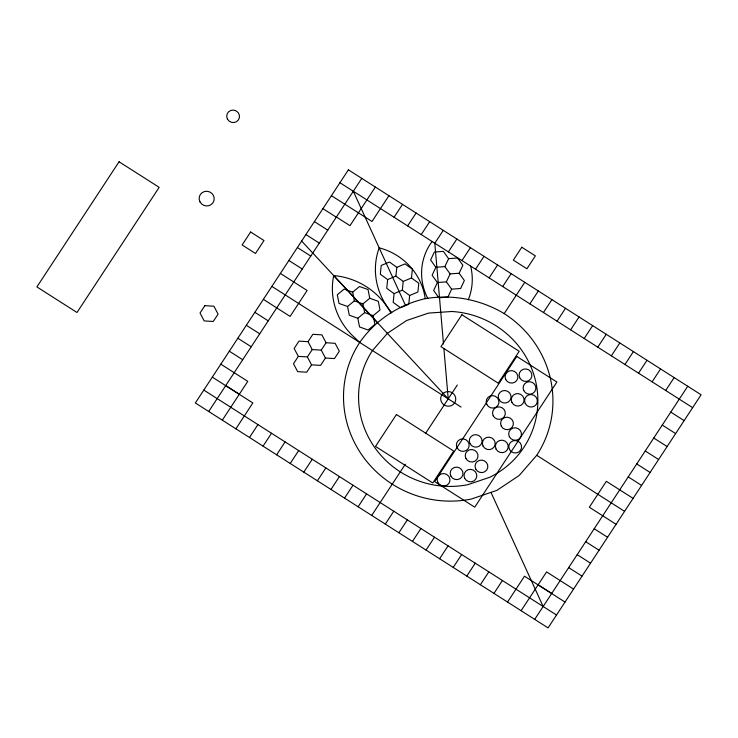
<?xml version="1.0" encoding="UTF-8"?>
<svg xmlns="http://www.w3.org/2000/svg" width="738" height="738" viewBox="0 0 738 738"><rect width="100%" height="100%" fill="white"/><g stroke="black" fill="none" stroke-linecap="round" stroke-linejoin="round"><path stroke-width="1.11" d="M387.653 279.554L386.74 288.318L394.074 293.623L402.33 290.182L409.664 295.486L417.902 292.027L418.806 283.263L411.472 277.949L403.225 281.409L395.891 276.104L387.653 279.554L380.319 274.25L381.223 265.486L389.47 262.027L396.804 267.341L405.051 263.881L412.385 269.195L411.472 277.958M394.092 293.632L393.179 302.396L400.513 307.709L408.76 304.25L409.664 295.486M395.9 276.104L396.804 267.341M402.321 290.172L403.225 281.409M435.863 267.285L430.614 259.997L434.359 252.036L443.353 251.363L448.612 258.66L457.606 257.986L462.864 265.283L459.119 273.235L450.115 273.899L444.866 266.612L435.863 267.285L432.117 275.237L437.376 282.525L446.379 281.87L451.638 289.158L460.623 288.484L464.368 280.523L459.119 273.235M437.385 282.543L433.64 290.495L438.889 297.792L447.892 297.119L451.638 289.158M444.866 266.621L448.612 258.66M446.37 281.861L450.115 273.899M208.725 411.49L361.768 178.384M222.313 420.162L247.774 381.352L220.828 364.166M375.347 187.037L349.978 225.69L336.399 217.027M235.892 428.815L252.848 402.966L212.313 377.118M388.935 195.699L372.017 221.465L331.427 195.69M249.472 437.477L257.931 424.599M394.055 217.249L402.514 204.361M263.06 446.139L271.51 433.261M407.634 225.902L416.094 213.024M276.639 454.802L285.089 441.914M421.214 234.564L429.682 221.695M290.219 463.464L298.687 450.586M443.261 230.348L434.802 243.236L443.492 343.991M303.807 472.126L312.266 459.248M448.39 251.898L456.84 239.011M317.386 480.789L325.845 467.91M461.97 260.551L470.42 247.673M330.965 489.451L339.425 476.564M475.549 269.213L484.008 256.335M344.545 498.113L353.004 485.226M489.128 277.875L497.587 264.997M358.133 506.775L366.583 493.888M502.707 286.538L511.166 273.65M371.712 515.428L405.319 464.23M425.392 433.649L457.329 385.005M624.579 511.342L536.72 455.309A105.11 101.853 20.5 0 0 504.202 313.604L524.755 282.322M385.301 524.1L393.76 511.222M529.884 303.862L538.334 290.984M398.88 532.762L407.339 519.875M543.463 312.525L551.913 299.646M412.459 541.424L420.918 528.537M557.042 321.187L565.492 308.299M426.038 550.087L434.498 537.199M570.622 329.849L579.081 316.962M439.627 558.74L448.077 545.862M584.201 338.511L592.66 325.624M453.206 567.402L461.674 554.533M597.78 347.164L606.249 334.296M466.794 576.074L475.254 563.186M611.368 355.836L619.828 342.958M480.373 584.736L488.833 571.849M624.957 364.498L633.407 351.611M493.953 593.389L502.412 580.511M638.536 373.16L646.986 360.273M507.532 602.051L524.497 576.212L565.031 602.06M652.115 381.823L660.565 368.935M521.111 610.713L546.59 571.913L573.537 589.099M665.694 390.476L674.154 377.598M534.699 619.376L687.733 386.26M298.337 356.389L293.493 363.742L297.682 371.648L306.722 372.192L311.556 364.84L320.587 365.384L325.43 358.031L334.471 358.567L339.314 351.205L335.117 343.299L326.085 342.755L321.242 350.126L312.211 349.581L308.014 341.666L298.982 341.122L294.148 348.484L298.337 356.38L307.368 356.934L311.556 364.84M308.014 341.676L312.857 334.314L321.888 334.868L326.076 342.764M307.368 356.934L312.211 349.572M432.154 241.547L430.254 244.103A56.457 54.713 20.5 0 0 427.837 298.493M536.72 455.309L519.22 475.456L496.877 490.383L471.222 499.072A105.11 101.853 20.5 0 1 362.644 456.056A105.11 101.853 20.5 0 1 359.729 342.432C375.328 320.144 398.76 304.739 425.236 298.669C452.514 294.047 480.475 299.407 504.202 313.604M352.681 292.147L359.507 286.501L368.059 289.564L369.766 298.263L378.308 301.316L380.024 310.015L373.188 315.661L364.646 312.608L362.939 303.899L354.388 300.846L352.681 292.147L344.129 289.093L337.303 294.739L339.019 303.438L347.561 306.491L349.277 315.191L357.819 318.244L359.544 326.952L368.087 330.015L374.922 324.369L373.207 315.67M347.561 306.491L354.388 300.846M362.939 303.899L369.766 298.263M357.819 318.244L364.664 312.608M339.932 182.729L692.641 407.662M670.768 412.099L684.135 420.623M322.912 208.651L336.288 217.175M662.254 425.06L675.63 433.584M314.406 221.603L327.773 230.136M653.748 438.021L667.124 446.545M305.901 234.564L319.268 243.097M645.243 450.973L658.61 459.506M297.396 247.525L310.763 256.049M636.737 463.934L650.104 472.468M288.881 260.486L302.257 269.01M628.232 476.896L641.599 485.42M280.375 273.447L307.119 290.495L290.099 316.418L263.365 299.36M633.093 498.381L606.35 481.333L589.339 507.246L616.073 524.303M271.87 286.409L461.084 407.072M254.859 312.322L268.226 320.846M594.201 528.731L607.568 537.264M246.344 325.283L259.721 333.807M585.686 541.692L599.062 550.225M237.839 338.244L251.206 346.768M577.181 554.653L590.557 563.177M229.333 351.205L242.701 359.729M568.675 567.614L582.042 576.138M225.736 385.568L239.315 394.23M538.131 584.791L551.71 593.453M203.808 390.079L556.526 615.022M359.729 342.432L354.508 337.469A67.057 64.972 20.5 0 1 333.705 275.56A70.71 68.514 20.5 0 1 390.946 313.124M333.705 275.56L377.238 322.285M301.648 241.049L448.224 398.871L443.889 348.521M321.251 350.116L325.43 358.031M353.299 191.253L405.476 305.366M490.982 492.384L543.15 606.488M470.549 266.031L470.89 267.184A57.177 55.405 20.5 0 1 468.27 299.794M425.236 298.669A61.374 59.474 20.5 0 0 379.166 247.83A67.306 65.221 20.5 0 0 391.758 312.589M442.016 394.59L441.121 396.288A7.564 7.325 20.5 0 0 443.972 404.858L445.724 405.762A7.564 7.325 20.5 0 0 454.442 403.151L455.328 401.463A7.564 7.325 20.5 0 0 452.486 392.893C449.221 390.614 444.341 391.315 442.016 394.59M119.058 161.77L36.9 286.916L77.01 312.497L159.168 187.341L119.058 161.77M250.625 232L242.119 244.961L255.486 253.485L263.992 240.523L250.625 232M348.391 169.841L195.349 402.966L548.066 627.9L701.1 394.784L348.391 169.841M396.435 414.516L375.494 446.416L432.791 482.966L453.732 451.056L396.435 414.516M461.896 314.748L440.955 346.648L498.261 383.188L519.201 351.288L461.896 314.748M521.794 247.239L513.334 260.117L526.914 268.78L535.373 255.892L521.794 247.239M516.784 356.454L434.627 481.6L474.737 507.181L556.895 382.026L516.784 356.454M204.86 305.67L200.026 313.023L204.214 320.929L213.245 321.473L218.088 314.12L213.891 306.215L204.86 305.67M387.45 333.308L372.459 350.559A89.99 87.195 20.5 0 0 374.959 447.828A89.99 87.195 20.5 0 0 467.91 484.663L489.875 477.218A89.99 87.195 20.5 0 0 535.687 381.417A89.99 87.195 20.5 0 0 451.85 311.491L428.538 313.087L406.573 320.532L387.45 333.308M450.826 476.01A6.43 6.227 20.5 0 0 461.887 476.988A6.43 6.227 20.5 0 0 457.025 467.154A6.43 6.227 20.5 0 0 450.826 476.01M464.654 478.233A6.43 6.227 20.5 0 0 475.724 479.211A6.43 6.227 20.5 0 0 470.853 469.377A6.43 6.227 20.5 0 0 464.654 478.233M475.696 468.971A6.43 6.227 20.5 0 0 486.766 469.949A6.43 6.227 20.5 0 0 481.905 460.125A6.43 6.227 20.5 0 0 475.696 468.971M465.863 458.39A6.43 6.227 20.5 0 0 476.933 459.368A6.43 6.227 20.5 0 0 472.071 449.543A6.43 6.227 20.5 0 0 465.863 458.39M457.025 447.754A6.43 6.227 20.5 0 0 468.095 448.732A6.43 6.227 20.5 0 0 463.233 438.907A6.43 6.227 20.5 0 0 457.025 447.754M469.931 443.529A6.43 6.227 20.5 0 0 481.001 444.507A6.43 6.227 20.5 0 0 476.13 434.682A6.43 6.227 20.5 0 0 469.931 443.529M483.021 446.01A6.43 6.227 20.5 0 0 494.082 446.988A6.43 6.227 20.5 0 0 489.22 437.164A6.43 6.227 20.5 0 0 483.021 446.01M496.047 449.055A6.43 6.227 20.5 0 0 507.117 450.032A6.43 6.227 20.5 0 0 502.255 440.199A6.43 6.227 20.5 0 0 496.047 449.055M509.432 449.377A6.43 6.227 20.5 0 0 520.493 450.364A6.43 6.227 20.5 0 0 515.631 440.531A6.43 6.227 20.5 0 0 509.432 449.377M509.331 436.656A6.43 6.227 20.5 0 0 520.391 437.634A6.43 6.227 20.5 0 0 515.53 427.809A6.43 6.227 20.5 0 0 509.331 436.656M501.231 426.066A6.43 6.227 20.5 0 0 512.301 427.044A6.43 6.227 20.5 0 0 507.44 417.21A6.43 6.227 20.5 0 0 501.231 426.066M493.178 415.743A6.43 6.227 20.5 0 0 504.238 416.721A6.43 6.227 20.5 0 0 499.377 406.887A6.43 6.227 20.5 0 0 493.178 415.743M486.822 404.489A6.43 6.227 20.5 0 0 497.882 405.466A6.43 6.227 20.5 0 0 493.021 395.633A6.43 6.227 20.5 0 0 486.822 404.489M498.897 399.406A6.43 6.227 20.5 0 0 509.967 400.383A6.43 6.227 20.5 0 0 505.106 390.55A6.43 6.227 20.5 0 0 498.897 399.406M511.932 402.441A6.43 6.227 20.5 0 0 522.993 403.428A6.43 6.227 20.5 0 0 518.131 393.594A6.43 6.227 20.5 0 0 511.932 402.441M437.819 482.44A6.43 6.227 20.5 0 0 448.879 483.418A6.43 6.227 20.5 0 0 444.018 473.584A6.43 6.227 20.5 0 0 437.819 482.44M525.225 403.428A6.43 6.227 20.5 0 0 536.286 404.406A6.43 6.227 20.5 0 0 531.425 394.572A6.43 6.227 20.5 0 0 525.225 403.428M523.749 390.587A6.43 6.227 20.5 0 0 534.81 391.564A6.43 6.227 20.5 0 0 529.949 381.74A6.43 6.227 20.5 0 0 523.749 390.587M519.736 377.81A6.43 6.227 20.5 0 0 530.807 378.788A6.43 6.227 20.5 0 0 525.945 368.954A6.43 6.227 20.5 0 0 519.736 377.81M505.724 379.48A6.43 6.227 20.5 0 0 516.794 380.457A6.43 6.227 20.5 0 0 511.932 370.633A6.43 6.227 20.5 0 0 505.724 379.48M227.35 118.947A6.43 6.227 20.5 0 0 238.42 119.925A6.43 6.227 20.5 0 0 233.559 110.1A6.43 6.227 20.5 0 0 227.35 118.947M199.998 201.898A7.564 7.325 20.5 0 0 213.033 202.673A7.564 7.325 20.5 0 0 206.972 191.271A7.564 7.325 20.5 0 0 199.998 201.898"/></g></svg>
